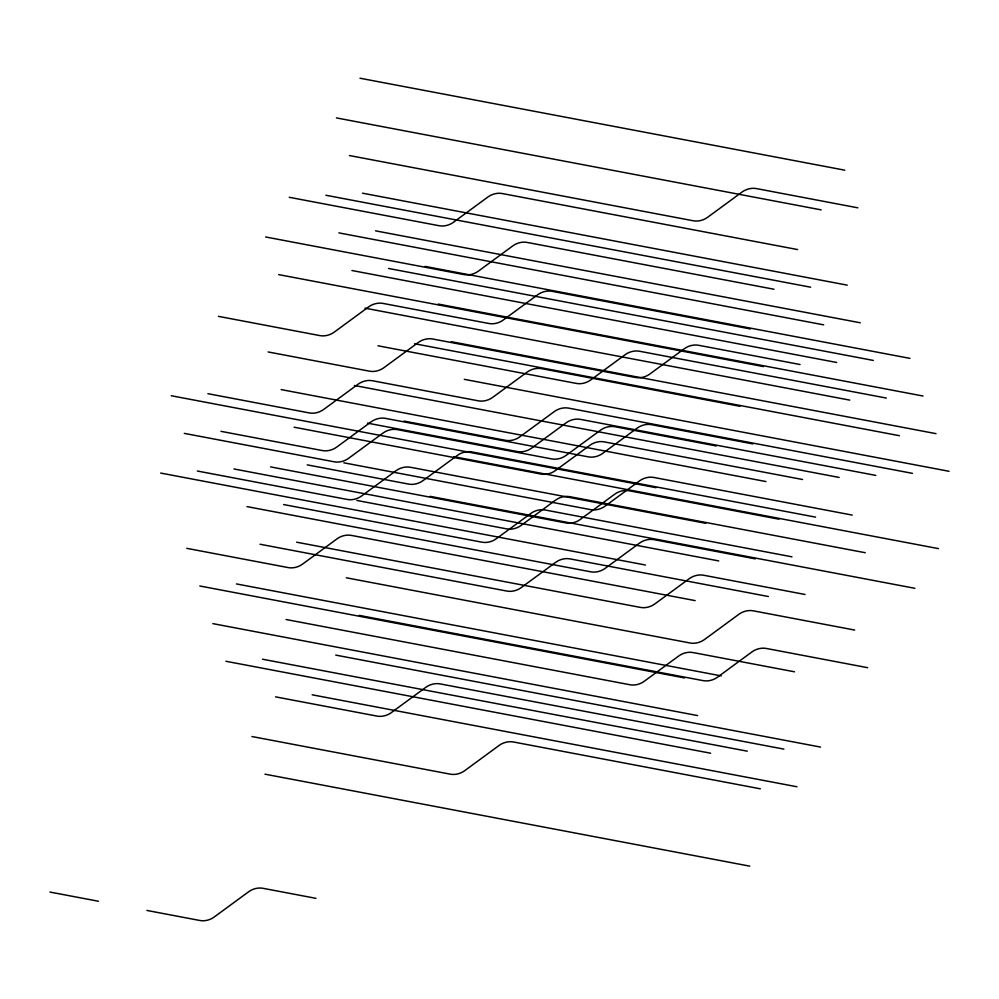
<?xml version="1.0" encoding="UTF-8"?>
<svg xmlns="http://www.w3.org/2000/svg" width="999" height="999" viewBox="0 0 999 999"><rect width="100%" height="100%" fill="white"/><g stroke="black" fill="none" stroke-linecap="round" stroke-linejoin="round"><path stroke-width="1.5" d="M360.002 78.222L844.779 170.18M857.816 207.817L756.231 188.549A13.861 9.653 -19.1 0 0 742.132 191.983L707.517 217.37A13.861 9.653 -19.1 0 1 693.418 220.804L349.45 155.544M336.413 117.907L821.19 209.877M797.589 249.563L502.097 193.506A13.861 9.653 -19.1 0 0 487.999 196.94L453.396 222.327A13.861 9.653 -19.1 0 1 439.285 225.749L289.235 197.29M362.487 193.182L847.252 285.152M325.861 195.242L810.626 287.2M774 289.248L526.985 242.395A13.861 9.653 -19.1 0 0 512.887 245.816L478.271 271.216A13.861 9.653 -19.1 0 1 464.173 274.638L265.634 236.975M375.512 230.831L860.289 322.789M338.886 232.879L823.663 324.837M425.174 266.421L909.952 358.379M750.411 328.946L551.873 291.271A13.861 9.653 -19.1 0 0 537.774 294.705L503.159 320.092A13.861 9.653 -19.1 0 1 489.06 323.526L382.842 303.384A13.861 9.653 -19.1 0 0 368.743 306.805L334.141 332.205A13.861 9.653 -19.1 0 1 320.03 335.627L218.456 316.358M388.549 268.469L873.326 360.427M351.923 270.517L836.7 362.475M800.074 364.523L698.488 345.254A13.861 9.653 -19.1 0 0 684.39 348.688L649.775 374.076A13.861 9.653 -19.1 0 1 635.676 377.51L432.505 338.961A13.861 9.653 -19.1 0 0 418.406 342.395L383.791 367.782A13.861 9.653 -19.1 0 1 369.692 371.216L268.107 351.948M438.211 304.058L922.989 396.016M278.671 274.613L763.448 366.583M886.35 398.064L639.335 351.211A13.861 9.653 -19.1 0 0 625.237 354.633L590.634 380.032A13.861 9.653 -19.1 0 1 576.535 383.454L377.997 345.791M364.96 308.154L849.724 400.112M451.248 341.695L936.013 433.653M414.622 343.743L899.387 435.701M739.847 406.268L541.308 368.606A13.861 9.653 -19.1 0 0 527.21 372.04L492.607 397.427A13.861 9.653 -19.1 0 1 478.496 400.861L372.29 380.706A13.861 9.653 -19.1 0 0 358.191 384.14L323.576 409.528A13.861 9.653 -19.1 0 1 309.478 412.962L207.892 393.681M464.273 379.333L949.05 471.291M912.424 473.351L568.456 408.091A13.861 9.653 -19.1 0 0 554.358 411.526L519.742 436.913A13.861 9.653 -19.1 0 1 505.644 440.347L404.058 421.079M752.884 443.906L651.298 424.637A13.861 9.653 -19.1 0 0 637.2 428.072L602.584 453.459A13.861 9.653 -19.1 0 1 588.486 456.893L385.327 418.344A13.861 9.653 -19.1 0 0 371.216 421.778L336.613 447.165A13.861 9.653 -19.1 0 1 322.515 450.599L220.929 431.331M875.798 475.399L580.307 419.343A13.861 9.653 -19.1 0 0 566.208 422.764L531.593 448.164A13.861 9.653 -19.1 0 1 517.494 451.585L367.432 423.126M716.258 445.954L614.672 426.685A13.861 9.653 -19.1 0 0 600.574 430.119L565.958 455.507A13.861 9.653 -19.1 0 1 551.86 458.941L397.177 429.595A13.861 9.653 -19.1 0 0 383.067 433.017L348.464 458.416A13.861 9.653 -19.1 0 1 334.365 461.838L184.303 433.379M354.395 385.489L839.172 477.447M802.547 479.495L604.008 441.833A13.861 9.653 -19.1 0 0 589.909 445.267L555.294 470.654A13.861 9.653 -19.1 0 1 541.196 474.088L294.181 427.222M281.144 389.585L765.921 481.543M852.209 515.084L653.671 477.422A13.861 9.653 -19.1 0 0 639.56 480.856L604.957 506.243A13.861 9.653 -19.1 0 1 590.859 509.677L343.843 462.812M815.584 517.132L471.603 451.885A13.861 9.653 -19.1 0 0 457.505 455.307L422.902 480.706A13.861 9.653 -19.1 0 1 408.791 484.128L307.217 464.86M171.266 395.741L656.043 487.699M453.721 456.668L938.486 548.626M778.945 519.18L628.895 490.721A13.861 9.653 -19.1 0 0 614.785 494.143L580.182 519.542A13.861 9.653 -19.1 0 1 566.083 522.964L270.592 466.908M865.234 552.722L569.742 496.665A13.861 9.653 -19.1 0 0 555.644 500.099L521.028 525.486A13.861 9.653 -19.1 0 1 506.93 528.921L356.868 500.449M705.694 523.289L410.202 467.232A13.861 9.653 -19.1 0 0 396.103 470.666L361.501 496.053A13.861 9.653 -19.1 0 1 347.39 499.475L197.327 471.016M791.982 556.83L544.967 509.965A13.861 9.653 -19.1 0 0 530.869 513.399L496.253 538.786A13.861 9.653 -19.1 0 1 482.155 542.22L283.616 504.557M430.132 496.353L914.897 588.311M755.356 558.878L653.771 539.61A13.861 9.653 -19.1 0 0 639.672 543.031L605.069 568.431A13.861 9.653 -19.1 0 1 590.958 571.853L246.99 506.605M233.966 468.968L718.731 560.926M805.019 594.467L703.433 575.199A13.861 9.653 -19.1 0 0 689.335 578.621L654.72 604.02A13.861 9.653 -19.1 0 1 640.621 607.442L296.653 542.195M160.702 473.064L645.479 565.022M768.393 596.515L569.855 558.853A13.861 9.653 -19.1 0 0 555.756 562.275L521.141 587.674A13.861 9.653 -19.1 0 1 507.042 591.096L260.027 544.243M854.682 630.057L753.096 610.789A13.861 9.653 -19.1 0 0 738.998 614.21L704.382 639.61A13.861 9.653 -19.1 0 1 690.284 643.031L346.316 577.784M695.142 600.611L351.173 535.364A13.861 9.653 -19.1 0 0 337.075 538.798L302.46 564.185A13.861 9.653 -19.1 0 1 288.361 567.619L186.776 548.339M867.719 667.694L766.133 648.426A13.861 9.653 -19.1 0 0 752.035 651.847L717.419 677.247A13.861 9.653 -19.1 0 1 703.321 680.669L359.353 615.421M794.455 671.79L692.881 652.522A13.861 9.653 -19.1 0 0 678.771 655.956L644.168 681.343A13.861 9.653 -19.1 0 1 630.069 684.777L286.101 619.517M236.438 583.928L721.203 675.898M199.812 585.988L684.577 677.946M212.837 623.626L697.614 715.584M335.751 655.107L820.529 747.077M783.903 749.125L439.935 683.865A13.861 9.653 -19.1 0 0 425.836 687.3L391.221 712.687A13.861 9.653 -19.1 0 1 377.123 716.121L275.537 696.852M262.5 659.215L747.277 751.173M225.874 661.263L710.651 753.221M312.163 694.804L796.94 786.762M760.314 788.81L513.299 741.957A13.861 9.653 -19.1 0 0 499.188 745.379L464.585 770.778A13.861 9.653 -19.1 0 1 450.487 774.2L251.948 736.538M264.972 774.175L749.75 866.145M315.934 898.338L262.824 888.273A13.861 9.653 -19.1 0 0 248.726 891.695L214.111 917.094A13.861 9.653 -19.1 0 1 200.012 920.516L146.903 910.439M49.95 892.057L98.426 901.248"/></g></svg>
